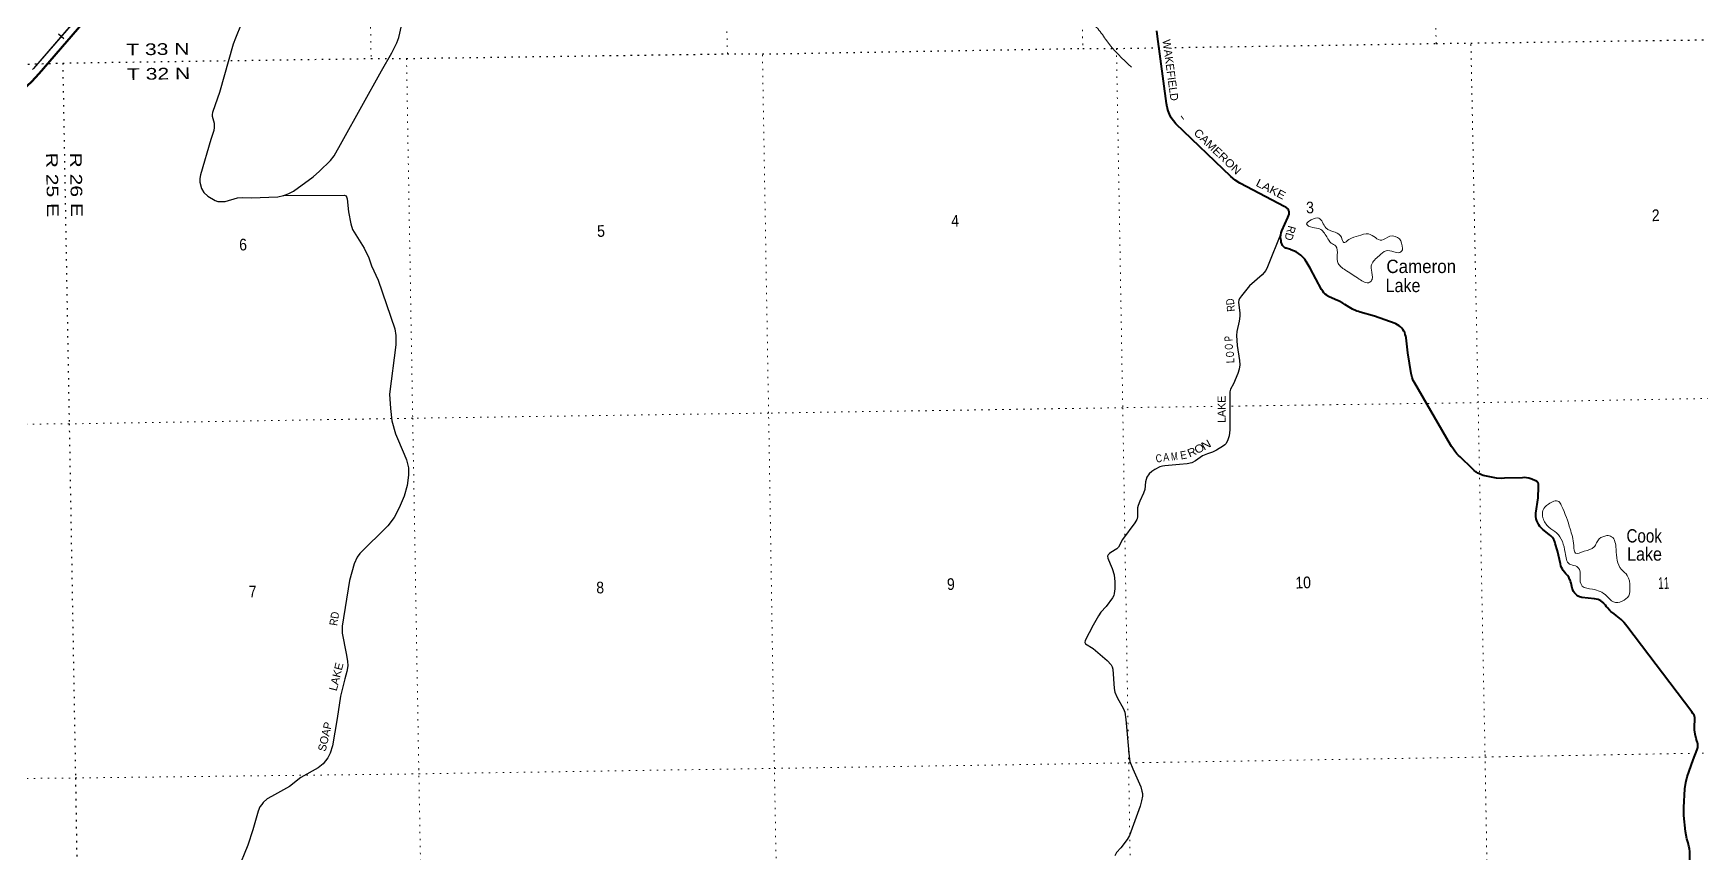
# Model space of a CAD drawing. Header units: feet. Extents: x 244583 to 493183, y 184934 to 372822.
# Drawn here: x 337825 to 362837, y 288250 to 300553 of the extents above; entities that cross this region are included whole.
import ezdxf
from ezdxf.enums import TextEntityAlignment as Align

# ---------------------------------------------------------------- set-up
doc = ezdxf.new("R2010")
doc.units = ezdxf.units.FT
doc.header["$LTSCALE"] = 70
doc.linetypes.add('DOTTED', pattern=[1.5, 0.3, -1.2])
for name, color, linetype, lineweight in [('20', 7, 'Continuous', 70), ('26', 7, 'Continuous', 40), ('29', 7, 'Continuous', 25), ('30', 7, 'Continuous', 25), ('34', 7, 'Continuous', 25), ('39', 7, 'Continuous', 13), ('6', 7, 'DOTTED', 25), ('7', 7, 'DOTTED', 13)]:
    doc.layers.add(name, color=color, linetype=linetype, lineweight=lineweight)
doc.layers.add('27', color=7, linetype='Continuous')
doc.layers.add('41', color=7, linetype='Continuous')

msp = doc.modelspace()

# ---------------------------------------------------------------- linework, layer by layer
at = {"layer": '20'}
msp.add_lwpolyline([(337362.97, 299466.11), (337629.43, 299670.94), (337797.06, 299824.51), (337912.57, 299951.73), (339223.11, 301470.81), (339342.53, 301599.21), (339474.71, 301714.41), (339618.21, 301815.17), (339670.59, 301846.67), (341008.08, 302604.48), (341192.46, 302715.41), (341364.23, 302844.99), (341521.51, 302991.82), (341662.59, 303154.29), (341785.91, 303330.61), (341830.43, 303405.43), (342085.95, 303857.15)], dxfattribs=at)
at = {"layer": '26'}
for points in [[(358357.96, 296110.74), (358340.95, 296131.72), (358321.84, 296150.81), (358300.84, 296167.79), (358278.18, 296182.49), (358254.11, 296194.74), (358240.82, 296200.2), (357934.55, 296312.53), (357718.49, 296373.18), (357693.78, 296380.12), (357668.49, 296388.09), (357649.03, 296394.56), (357612.53, 296411.11), (357602.97, 296416.72), (357577.65, 296431.57), (357552.97, 296446.82), (357488.29, 296486.8), (357457.71, 296507.05), (357402.77, 296537.18), (357344.98, 296561.41), (357243.87, 296607.34), (357239.39, 296609.89), (357215.58, 296625.43), (357193.53, 296643.39), (357173.47, 296663.54), (357155.63, 296685.69), (357140.2, 296709.57), (356970.24, 297029.16), (356909.9, 297131.75), (356885.97, 297166.53), (356858.54, 297198.61), (356827.91, 297227.65), (356794.4, 297253.33), (356758.4, 297275.37), (356720.29, 297293.52), (356680.49, 297307.59), (356675.36, 297309.07), (356605.89, 297329.56), (356600.11, 297332.23), (356589.19, 297338.35), (356578.97, 297345.59), (356569.57, 297353.85), (356561.08, 297363.05), (356553.6, 297373.08), (356547.21, 297383.84), (356542.41, 297394.28), (356535.23, 297419.19), (356530.91, 297444.28), (356527, 297466.95), (356525.56, 297498.37), (356527.4, 297529.76), (356532.53, 297560.78), (356540.86, 297591.1), (356541.41, 297592.73), (356630.74, 297789.97), (356642.12, 297815.11), (356651.63, 297839.97), (356652.35, 297842.78), (356653.78, 297852.59), (356654.17, 297862.5), (356653.53, 297872.4), (356651.85, 297882.18), (356649.17, 297891.73), (356645.5, 297900.94), (356640.89, 297909.72), (356635.38, 297917.97), (356629.04, 297925.6), (356628.33, 297926.29), (356603.37, 297945.26), (356578.33, 297958.27), (355922.7, 298298.95), (355911.29, 298305.59), (355842.6, 298351.37), (355779.08, 298404.08), (354952.52, 299197.67), (354916.8, 299241.34), (354885.83, 299288.5), (354859.97, 299338.64), (354839.48, 299391.2), (354824.61, 299445.62), (354815.5, 299501.3), (354815.29, 299503.24), (354680.45, 300505.78), (354668.31, 300593.13)], [(360918.54, 292181.85), (360906.17, 292205.52), (360896.35, 292230.36), (360889.17, 292256.08), (360878.82, 292304.63), (360873.47, 292329.74), (360865.27, 292354.63), (360863.73, 292359.05), (360853.33, 292381.16), (360844.04, 292396.52), (360825.99, 292421.42), (360803.32, 292446.52), (360801.41, 292448.64), (360778.87, 292473.6), (360760.79, 292498.64), (360749.93, 292516.23), (360737.69, 292541.68), (360728.18, 292568.27), (360721.49, 292595.7), (360675.56, 292794.06), (360643.06, 292903.03), (360635.63, 292927.92), (360625.76, 292953.03), (360622.65, 292959.75), (360613.25, 292975.52), (360602.26, 292990.22), (360600.97, 292991.61), (360575.92, 293015.83), (360550.97, 293035.87), (360458.01, 293110.52), (360434.62, 293132.82), (360413.68, 293157.45), (360395.44, 293184.13), (360380.08, 293212.57), (360367.78, 293242.45), (360358.68, 293273.46), (360352.86, 293305.26), (360350.4, 293337.48), (360350.55, 293357.06), (360385.71, 293587.44), (360392.12, 293752.03), (360393.09, 293776.98), (360389.01, 293802.03), (360387.38, 293806.35), (360384.19, 293812.68), (360380.35, 293818.66), (360375.91, 293824.19), (360370.92, 293829.23), (360365.42, 293833.73), (360359.49, 293837.62), (360353.18, 293840.87), (360346.57, 293843.45), (360291.66, 293866.67), (360274.82, 293873.08), (360244.6, 293881.81), (360213.63, 293887.33), (360182.24, 293889.58), (360150.8, 293888.54), (359884.1, 293879.82), (359833.64, 293878.91), (359759.92, 293884.08), (359687.14, 293896.92), (359586.26, 293918.16), (359561.34, 293923.4), (359536.26, 293931.74), (359514.38, 293940.11), (359483.62, 293955.73), (359454.65, 293974.47), (359452.81, 293975.96), (359427.74, 293996.2), (359402.81, 294020.1), (359215.62, 294199.47), (359190.67, 294223.38), (359169.08, 294248.43), (359136.1, 294286.7), (359105.75, 294330.43), (359088.35, 294355.49), (359073.86, 294380.43), (358535.05, 295307.81), (358514.69, 295347.56), (358498.59, 295389.23), (358486.94, 295432.34), (358483.56, 295449.81), (358434.16, 295760.68), (358405.9, 295986.07), (358401.66, 296012.75), (358394.65, 296038.83), (358384.96, 296064.04), (358372.68, 296088.1), (358357.96, 296110.74)], [(362661.94, 287879.9), (362659.96, 288274.85), (362654.77, 288325.74), (362646.79, 288363.85), (362640.68, 288388.64), (362632.97, 288413.85), (362615, 288472.53), (362595.47, 288580.79), (362571.5, 288821.61), (362568.93, 288931.77), (362569.37, 288944.15), (362585.03, 289220.7), (362599.2, 289314.78), (362622.12, 289403.69), (362709.73, 289657.88), (362771.19, 289813.27), (362776.4, 289827.72), (362780.07, 289842.62), (362782.16, 289857.83), (362782.65, 289873.18), (362781.53, 289888.49), (362780.79, 289892.64), (362774.82, 289917.51), (362766.37, 289942.64), (362754.07, 289979.23), (362739.91, 290042.65), (362732.46, 290107.2), (362731.8, 290172.18), (362731.89, 290174.14), (362733.98, 290246.54), (362734.7, 290271.39), (362733.79, 290296.54), (362732.14, 290305.64), (362728.93, 290316.62), (362724.6, 290327.21), (362724.08, 290328.17), (362707.37, 290353.28), (362688.52, 290378.17), (361714.99, 291663.76), (361695.96, 291688.89), (361675.61, 291713.76), (361674.64, 291714.94), (361630.29, 291761.04), (361606.36, 291781.2), (361581.51, 291802.13), (361556.36, 291821.63), (361525.17, 291845.8), (361475.09, 291884.09), (361461.34, 291897.01), (361425.46, 291935.87), (361412.48, 291953.27), (361393.9, 291978.17), (361372.64, 292003.27), (361365.71, 292010.61), (361347.4, 292026.34), (361327.55, 292040.08), (361306.37, 292051.66), (361284.09, 292060.97), (361232.4, 292069.99), (361038.84, 292091.46), (361025.23, 292095.53), (361004.47, 292103.73), (360984.68, 292114.06), (360966.08, 292126.39), (360948.88, 292140.61), (360933.32, 292159.6), (360918.54, 292181.85)]]:
    msp.add_lwpolyline(points, dxfattribs=at)
at = {"layer": '29'}
for points in [[(341025.74, 300902.18), (340855, 300481.41), (340821.29, 300390.74), (340616.85, 299665.43), (340551.8, 299479.45), (340508.85, 299367.86), (340504.2, 299335.32), (340505.34, 299312.07), (340534.4, 299205.13), (340536.73, 299142.36), (340533.22, 299098.19), (340486.75, 298958.71), (340328.78, 298428.67), (340323, 298375.21), (340321.83, 298319.41), (340347.36, 298224.09), (340381.08, 298165.98), (340440.29, 298112.51), (340548.35, 298045.1), (340592.49, 298033.47), (340635.44, 298028.82), (340699.36, 298033.47), (340886.34, 298084.61), (340961.88, 298089.27), (341090.79, 298084.61), (341490.37, 298103.21), (341575.21, 298119.49), (341621.67, 298135.76), (341665.81, 298154.36), (341722.69, 298186.9), (342020.06, 298400.77), (342113.04, 298484.47), (342277.98, 298647.2), (342336.02, 298716.94), (342456.82, 298930.81), (343042.27, 299990.89), (343200.25, 300260.56), (343273.48, 300409.34), (343302.47, 300493.03), (343344.34, 300667.38)], [(341582.2, 298120.83), (342484.53, 298124.94), (342512.92, 298115.7), (342530.38, 298073.51), (342550.09, 297876.18), (342582.35, 297694.8), (342612.14, 297609.18), (342783.41, 297332.55), (342855.95, 297188.09), (342895.8, 297068.71), (342992.71, 296852.96), (343243.49, 296120.03), (343258.2, 296019.38), (343258.36, 295880.21), (343166.38, 295139.5), (343180.5, 294925.9), (343198.99, 294740.33), (343255.77, 294548.21), (343383.54, 294240.32), (343417.47, 294155.97), (343447.84, 294035.93), (343450.14, 293988.43), (343450.14, 293927.13), (343427.05, 293773.11), (343386.84, 293612.48), (343307.5, 293435.39), (343235.74, 293293.74), (343137.61, 293165.15), (342721.54, 292754.1), (342680.36, 292697.13), (342635.27, 292594.73), (342565.68, 292344.93), (342453.71, 291663.27), (342453.71, 291618.32), (342456.81, 291559.44), (342513.89, 291253.98), (342535.39, 291136.12), (342539.31, 291068.89), (342525.18, 290980.84), (342494.45, 290872.12), (342429.18, 290612.32), (342380.2, 290276.21), (342309.03, 289868.95), (342274.03, 289759), (342241.36, 289689.53), (342167.85, 289599.63), (342094.48, 289537.15), (341836.25, 289394.06), (341664.61, 289256.97), (341393.99, 289109.26), (341332.74, 289072.49), (341271.48, 289015.28), (341251.06, 288986.67), (341222.48, 288953.98), (341194.86, 288889.11), (341116.1, 288606.8), (341039.84, 288379.04), (340885.57, 287997.76)], [(356532.96, 297563.39), (356329.9, 297052.43), (356301.31, 296994.89), (356246.27, 296931.54), (356060.41, 296764.16), (356037.62, 296741.48), (355939.6, 296615.37), (355909.84, 296574.1), (355898.22, 296550.85), (355893.14, 296522.38), (355911.72, 296355), (355912.16, 296311.39), (355902.43, 296234.11), (355869.19, 296078.91), (355865.26, 296020.24), (355874.55, 295871.45), (355911.01, 295644.17), (355911.72, 295583.18), (355901.72, 295518.62), (355883.84, 295453), (355818.79, 295294.91), (355772.78, 295214.07), (355763.04, 295174.02), (355763.04, 294941.55), (355763.04, 294606.78), (355755.36, 294516.62), (355735.16, 294458), (355706.57, 294402.71), (355687.99, 294379.46), (355670.11, 294365.01), (355566.02, 294300.42), (355502.84, 294272.02), (355426.63, 294246.94), (355354.15, 294216.23), (355250.06, 294142.33), (355196.17, 294113.94), (355124.6, 294095.83), (355010.31, 294086.04), (354787.28, 294067.44), (354756.36, 294063.28), (354715.7, 294049.33), (354638.6, 294011.65), (354592.57, 293979.59), (354554.96, 293946.55), (354520.54, 293895.9), (354499.21, 293825.67), (354489.19, 293712.23), (354471.33, 293658.29), (354415.57, 293537.4), (354386.96, 293470.45), (354378.4, 293435.11), (354378.4, 293304.92), (354373.02, 293272.84), (354367.22, 293261.21), (354341.23, 293211.93), (354155.37, 292960.86), (354094.24, 292847.39), (354071.73, 292821.37), (353978.8, 292765.58), (353957.17, 292752.08), (353940.9, 292733.48), (353929.29, 292712.55), (353932.34, 292681.89), (353969.51, 292598.2), (353999.76, 292527.57)], [(353999.76, 292527.57), (354028.04, 292433.58), (354038.49, 292328.95), (354039.66, 292219.69), (354030.36, 292152.27), (354023.39, 292124.37), (354002.48, 292084.85), (353908.39, 291956.98), (353831.73, 291870.97), (353796.87, 291817.49), (353713.23, 291678), (353592.42, 291445.52), (353587.78, 291417.63), (353601.71, 291399.02), (353713.23, 291324.63), (353926.97, 291147.94), (353985.06, 291082.86), (354001.33, 291052.63), (354010.61, 291017.75), (354029.2, 290729.47), (354039.66, 290673.69), (354075.67, 290589.98), (354168.6, 290422.6), (354188.35, 290371.46), (354205.77, 290264.51), (354252.24, 289706.55), (354266.18, 289629.84), (354307.99, 289520.56), (354428.81, 289250.88), (354446.24, 289188.13), (354453.21, 289153.25), (354453.21, 289113.73), (354441.59, 289041.66), (354419.51, 288962.6), (354256.89, 288520.9), (354224.36, 288460.44), (354131.42, 288339.55), (354066.37, 288265.16), (354038.5, 288218.67)]]:
    msp.add_lwpolyline(points, dxfattribs=at)
at = {"layer": '34', "lineweight": 13}
msp.add_line((339136.04, 301545.93), (337825.5, 300026.85), dxfattribs=at)
at = {"layer": '34'}
msp.add_line((338199.34, 300546.07), (338283.09, 300473.82), dxfattribs=at)
msp.add_lwpolyline([(339162, 301573.95), (338814.99, 301172.11), (337826.33, 300026.13), (337825.28, 300024.9), (337812.96, 300010.33)], dxfattribs=at)
at = {"layer": '39'}
for points in [[(348542.37, 305658.66), (348722.69, 305475.79), (348851.22, 305206.55), (348952.41, 304904.2), (349250.96, 304763.05), (349397.99, 304627.73), (349552.33, 304666.43), (349861.38, 304656.95), (350101.12, 304526.27), (350359.91, 304436.54), (350699.32, 304423.87), (351061.92, 304448.24), (351265.71, 304377.18), (351353.52, 304193.7), (351290.81, 303979.71), (351198.36, 303819.45), (351271.5, 303655.77), (351434.66, 303520.9), (351509.82, 303430.05), (351598.8, 303131.4), (351598.32, 302856.5), (351671.32, 302551.33), (351785.35, 302368.6), (352105.08, 302191.66), (352390.39, 301872.26), (352641.98, 301531.7), (352691.01, 301217.78), (352894.02, 301174.99), (353226.88, 301180.33), (353387.73, 300982.74), (353580.58, 300796.16), (353783.12, 300624), (353917.31, 300441.83), (354289.5, 300046.06)], [(339672.13, 302144.49), (339419.48, 302084.82), (339229.17, 301960.21), (338813, 301829.23), (338490.92, 301579.63), (338245.57, 301255.39), (338027.48, 301113.82), (337947.86, 301000.41), (337925.72, 300925.01), (337743.53, 300725.84), (337700.98, 300512.41), (337637.71, 300318.61), (337634.54, 300067.9), (337416.15, 299810.11), (337357.81, 299800.36)], [(358352.58, 297326.83), (358306.27, 297469.03), (358163.88, 297509.48), (358040.41, 297449.41), (357844.02, 297544.94), (357691.48, 297514.36), (357549.63, 297461.86), (357472.21, 297415.21), (357435.64, 297497.05), (357342.83, 297569.22), (357203.69, 297638.06), (357098.84, 297780.63), (356984.51, 297755.18), (356915.49, 297696.64), (357005.84, 297640.57), (357109.35, 297619.23), (357217.62, 297498.99), (357282.7, 297407.85), (357352.61, 297361.31), (357374.33, 297232.56), (357387.98, 297103.59), (357514.23, 296989.92), (357701.25, 296867.85), (357860, 296819.78), (357895.19, 296861.19), (357885.18, 297004.41), (357889.05, 297083.35), (358000.44, 297215.85), (358105.31, 297291.56), (358220.71, 297278.65), (358311.85, 297267.07), (358343.5, 297290.19), (358352.58, 297326.83)], [(361418, 293023.16), (361487.18, 293002.88), (361554.82, 292818.83), (361635.95, 292511.88), (361723.16, 292423.38), (361762.35, 292246.62), (361743.68, 292118.76), (361518.2, 292025.49), (361410.71, 292117.46), (361200.09, 292216.63), (361047.45, 292262.85), (361014.64, 292354.91), (361004.18, 292514.29), (360946.27, 292565.2), (360856.7, 292593), (360791.4, 292764.98), (360662.15, 293060.48), (360546.77, 293146.16), (360458.05, 293289.19), (360457.06, 293398.3), (360539.25, 293491.57), (360695.6, 293530.34), (360733.46, 293474.81), (360866.34, 293120.8), (360919.7, 292869.66), (360947.08, 292755.22), (361075.42, 292785.11), (361227.01, 292850.02), (361259.67, 292909.56), (361302.37, 292971.39), (361418, 293023.16)]]:
    msp.add_spline(points, degree=3, dxfattribs=at)
at = {"layer": '6'}
for points in [[(354938.83, 300340.3), (358857.02, 300401.14), (359377.54, 300407.72), (364189.15, 300474.59), (364747.93, 300484.27), (368019.97, 300538.11)], [(337639.52, 300088.16), (338265.14, 300107.9), (342889.04, 300175.54), (343419.81, 300176.34), (348231.36, 300245.23), (348756.14, 300243.85), (353559.23, 300326.64), (354063.79, 300326.71), (354718.19, 300336.87)], [(338265.14, 300107.9), (338362.09, 294695.83), (338456.24, 289384.75), (338545.24, 284041.18), (338649.45, 278040.94)]]:
    msp.add_lwpolyline(points, dxfattribs=at)
at = {"layer": '7'}
for points in [[(358857.02, 300401.14), (358754.02, 305740.27), (358658.16, 311139.78), (358587.87, 316463.67), (358507.02, 321704.84), (358458.54, 324330.95)], [(353205.31, 319979.01), (353263.61, 316297.92), (353343.7, 310984.42), (353432.53, 305646.91), (353559.23, 300326.64)], [(348231.36, 300245.23), (348116.76, 305565.84), (347994.09, 310886.23), (347934.16, 316200.29), (347920.5, 317716.82)], [(342676.18, 312009.8), (342692.49, 310803.53), (342789.17, 305474.33), (342889.04, 300175.54)], [(359783.93, 278371.67), (359778.29, 279020.57), (359681.34, 284359.87), (359589.12, 289773.63), (359486.08, 295014.18), (359377.54, 300407.72)], [(343419.81, 300176.34), (343512.27, 294780.32), (343603.71, 289521.26), (343700.55, 284186), (343776.3, 278783.9), (343787.6, 278119.52)], [(349132.81, 278202.5), (349120.03, 278875.86), (349033.83, 284191.21), (348934.91, 289528.44), (348848.32, 294857.92), (348756.14, 300243.85)], [(354063.79, 300326.71), (354158.04, 294938.82), (354246.59, 289611.41), (354327.47, 284269.64), (354447.9, 278957.28), (354452.09, 278286.36)], [(368108.63, 295167.18), (364835.69, 295112.37), (359486.08, 295014.18), (355734.83, 294961.12)], [(355498.03, 294957.77), (354158.04, 294938.82), (348848.32, 294857.92), (343512.27, 294780.32), (338362.09, 294695.83), (337435.22, 294690.97)], [(337515.66, 289375.73), (338456.24, 289384.75), (343603.01, 289446.91), (348934.91, 289528.44), (354246.59, 289611.41), (359588.42, 289699.28), (364911.87, 289794.72), (368196.52, 289842.73)]]:
    msp.add_lwpolyline(points, dxfattribs=at)

# ---------------------------------------------------------------- texts
at = {"layer": '27'}
msp.add_text('WAKEFIELD', height=120, rotation=277.66, dxfattribs=at).set_placement((354753.26, 300453.4))
for s, rotation, width, p in [('-', 306.166, 1.8, (354986.74, 299300.17)), ('CAMERON', 316.166, 1.1, (355212.48, 299049.78)), ('LAKE', 332.543, 1.15, (356142.39, 298272.25)), ('RD', 254.543, 0.95, (356639.59, 297678.06))]:
    msp.add_text(s, height=120, rotation=rotation, dxfattribs=dict(at, width=width)).set_placement(p)
at = {"layer": '30'}
for s, rotation, width, p in [('RD', 96.334, 0.85, (355843.55, 296386.52)), ('RD', 80.672, 0.9, (342378.97, 291661.93)), ('LAKE', 75.897, 1.05, (342371.45, 290681.72))]:
    msp.add_text(s, height=120, rotation=rotation, dxfattribs=dict(at, width=width)).set_placement(p)
for s, rotation, width, p in [('P', 93.573, 0.75, (355802.54, 295978.25)), ('O', 93.114, 0.7, (355808.75, 295855.72)), ('O', 93.114, 0.7, (355824.86, 295743)), ('L', 93.667, 0.85, (355831.4, 295648.15)), ('N', 29.216, 1.2, (355436.87, 294329.98)), ('C', 7.663, 0.8, (354706.69, 294120.32)), ('A', 4.767, 0.85, (354813.72, 294139.49)), ('M', 4.896, 0.75, (354936.62, 294149.77)), ('E', 10.2, 0.9, (355079.03, 294169.63)), ('R', 23.781, 1.1, (355217.53, 294218.18)), ('O', 28.373, 1.15, (355333.45, 294273.66))]:
    msp.add_text(s, height=120, rotation=rotation, dxfattribs=dict(at, width=width)).set_placement(p, align=Align.CENTER)
for s, rotation, p in [('LAKE', 90, (355699.88, 294709.73)), ('SOAP', 77.087, (342205.99, 289774.97))]:
    msp.add_text(s, height=120, rotation=rotation, dxfattribs=at).set_placement(p)
at = {"layer": '41'}
for s, width, p in [('Cameron', 0.95, (358111.04, 296958.18)), ('Lake', 0.9, (358099.31, 296672.42)), ('Cook', 0.85, (361710.5, 292916.36)), ('Lake', 0.9, (361720.31, 292644.3))]:
    msp.add_text(s, height=200, dxfattribs=dict(at, width=width)).set_placement(p)
at = {"layer": '6', "width": 1.35}
for s, rotation, p in [('T 33 N', 0.838, (339218.83, 300221.86)), ('T 32 N', 0.838, (339229.94, 299853.23)), ('R 25 E', 271.026, (338014.22, 298760.98)), ('R 26 E', 271.026, (338373.23, 298763.54))]:
    msp.add_text(s, height=175, rotation=rotation, dxfattribs=at).set_placement(p)
at = {"layer": '7'}
for s, width, p in [('3', 0.9, (356909.18, 297852.09)), ('2', 0.9, (362093.17, 297735.41)), ('5', 0.9, (346279.31, 297499.38)), ('4', 0.9, (351588.48, 297653.28)), ('6', 0.9, (340912.56, 297295.86)), ('10', 0.9, (356748.02, 292225.87)), ('11', 0.65, (362186.96, 292218.16)), ('7', 0.9, (341057.67, 292091.68)), ('8', 0.9, (346266.92, 292152.11)), ('9', 0.9, (351524.76, 292203.66))]:
    msp.add_text(s, height=175, rotation=1.614, dxfattribs=dict(at, width=width)).set_placement(p)

doc.saveas('drawing.dxf')
